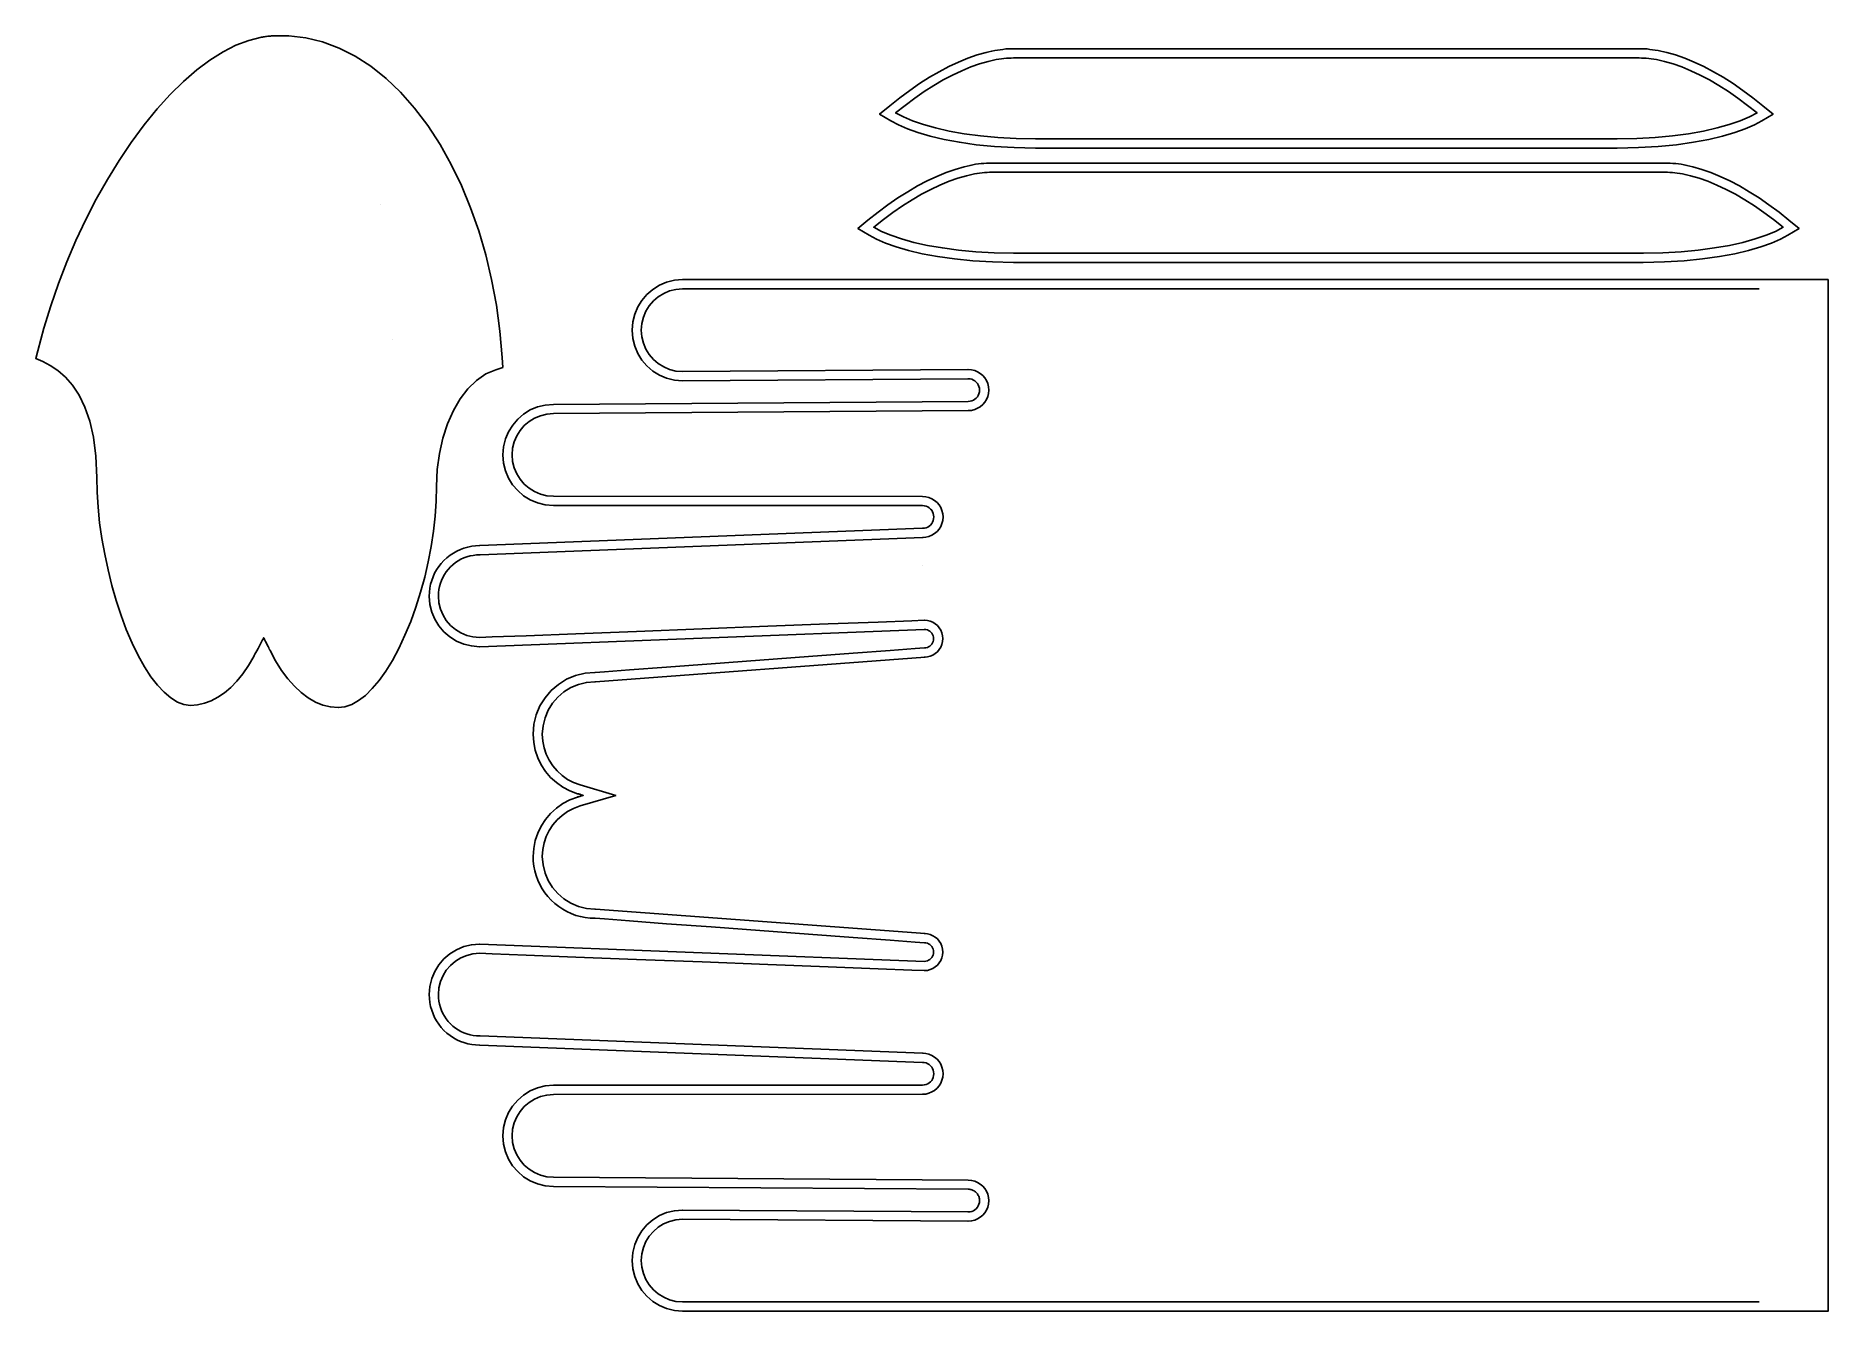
# Model space of a CAD drawing. Extents: x 0.3 to 15.7, y 0.4 to 11.3.
import ezdxf

# ---------------------------------------------------------------- set-up
doc = ezdxf.new("R2010")
doc.units = 0
doc.header["$MEASUREMENT"] = 0
doc.linetypes.add('AUSGEZOGEN', pattern=[0])
doc.layers.get('0').update_dxf_attribs({"linetype": 'AUSGEZOGEN'})

msp = doc.modelspace()

# ---------------------------------------------------------------- linework, layer by layer
at = {"color": 0}
for points in [[(3.501, 6.162), (3.501, 6.162), (3.55, 6.28), (3.594, 6.403), (3.634, 6.529), (3.67, 6.658), (3.7, 6.789), (3.725, 6.92), (3.745, 7.051), (3.76, 7.181), (3.769, 7.309), (3.772, 7.434), (3.772, 7.434), (3.772, 7.434), (3.778, 7.578), (3.796, 7.716), (3.826, 7.847), (3.866, 7.97), (3.915, 8.082), (3.974, 8.182), (4.04, 8.269), (4.113, 8.34), (4.194, 8.396), (4.279, 8.432), (4.279, 8.432), (4.337, 8.451), (4.333, 8.536), (4.333, 8.536), (4.313, 8.763), (4.283, 8.985), (4.242, 9.203), (4.192, 9.415), (4.132, 9.62), (4.062, 9.817), (3.984, 10.007), (3.897, 10.187), (3.801, 10.358), (3.696, 10.519), (3.696, 10.519), (3.696, 10.519), (3.583, 10.669), (3.464, 10.804), (3.339, 10.923), (3.209, 11.026), (3.076, 11.112), (2.938, 11.181), (2.797, 11.234), (2.654, 11.269), (2.508, 11.286), (2.361, 11.286), (2.361, 11.286), (2.361, 11.286), (2.352, 11.285), (2.344, 11.284), (2.336, 11.284), (2.327, 11.283), (2.318, 11.282), (2.31, 11.281), (2.301, 11.279), (2.292, 11.278), (2.283, 11.276), (2.273, 11.275), (2.273, 11.275), (2.273, 11.275), (2.166, 11.248), (2.056, 11.206), (1.945, 11.15), (1.833, 11.079), (1.72, 10.995), (1.607, 10.897), (1.494, 10.786), (1.381, 10.662), (1.27, 10.525), (1.16, 10.376), (1.16, 10.376), (1.16, 10.376), (1.056, 10.221), (0.956, 10.059), (0.861, 9.891), (0.772, 9.716), (0.687, 9.537), (0.609, 9.354), (0.537, 9.168), (0.471, 8.978), (0.412, 8.786), (0.36, 8.593), (0.36, 8.593), (0.344, 8.529), (0.404, 8.502), (0.404, 8.502), (0.468, 8.469), (0.533, 8.425), (0.597, 8.369), (0.657, 8.299), (0.714, 8.214), (0.764, 8.112), (0.805, 7.993), (0.838, 7.854), (0.858, 7.693), (0.865, 7.511), (0.865, 7.511), (0.865, 7.511), (0.868, 7.386), (0.877, 7.256), (0.89, 7.124), (0.909, 6.99), (0.933, 6.855), (0.962, 6.721), (0.995, 6.588), (1.032, 6.458), (1.073, 6.332), (1.118, 6.211), (1.118, 6.211), (1.118, 6.211), (1.168, 6.094), (1.22, 5.988), (1.274, 5.892), (1.329, 5.807), (1.385, 5.735), (1.442, 5.674), (1.498, 5.626), (1.555, 5.591), (1.611, 5.57), (1.667, 5.562), (1.667, 5.562), (1.667, 5.562), (1.727, 5.567), (1.786, 5.58), (1.844, 5.602), (1.901, 5.632), (1.957, 5.67), (2.011, 5.716), (2.064, 5.77), (2.114, 5.832), (2.162, 5.902), (2.208, 5.979), (2.208, 5.979), (2.208, 5.979), (2.209, 5.981), (2.212, 5.988), (2.218, 5.999), (2.226, 6.013), (2.234, 6.03), (2.245, 6.049), (2.256, 6.071), (2.268, 6.094), (2.28, 6.117), (2.293, 6.141), (2.293, 6.141), (2.293, 6.141), (2.301, 6.125), (2.309, 6.109), (2.317, 6.093), (2.324, 6.079), (2.33, 6.065), (2.336, 6.054), (2.341, 6.044), (2.345, 6.037), (2.347, 6.032), (2.348, 6.031), (2.348, 6.031), (2.348, 6.031), (2.395, 5.942), (2.445, 5.861), (2.498, 5.789), (2.555, 5.726), (2.613, 5.671), (2.674, 5.626), (2.736, 5.591), (2.799, 5.565), (2.864, 5.549), (2.93, 5.544), (2.93, 5.544), (2.93, 5.544), (2.987, 5.551), (3.046, 5.571), (3.105, 5.603), (3.164, 5.648), (3.222, 5.706), (3.281, 5.775), (3.338, 5.855), (3.394, 5.947), (3.449, 6.049), (3.501, 6.162), (3.501, 6.162), (3.501, 6.162)], [(13.87, 10.327), (13.87, 10.327), (14.051, 10.331), (14.22, 10.341), (14.377, 10.356), (14.521, 10.377), (14.652, 10.401), (14.77, 10.429), (14.874, 10.46), (14.965, 10.492), (15.043, 10.526), (15.106, 10.56), (15.106, 10.56), (15.202, 10.617), (15.116, 10.688), (15.116, 10.688), (15.03, 10.756), (14.945, 10.82), (14.86, 10.878), (14.776, 10.932), (14.692, 10.98), (14.609, 11.024), (14.528, 11.062), (14.448, 11.095), (14.369, 11.123), (14.293, 11.145), (14.293, 11.145), (14.293, 11.145), (14.268, 11.151), (14.243, 11.156), (14.219, 11.161), (14.194, 11.165), (14.171, 11.168), (14.147, 11.171), (14.124, 11.174), (14.101, 11.175), (14.078, 11.176), (14.056, 11.176), (14.056, 11.176), (8.707, 11.176), (8.707, 11.176), (8.685, 11.176), (8.662, 11.175), (8.639, 11.174), (8.616, 11.171), (8.593, 11.168), (8.569, 11.165), (8.545, 11.161), (8.52, 11.156), (8.496, 11.151), (8.471, 11.145), (8.471, 11.145), (8.471, 11.145), (8.394, 11.123), (8.315, 11.095), (8.235, 11.062), (8.154, 11.024), (8.071, 10.98), (7.988, 10.932), (7.903, 10.878), (7.818, 10.82), (7.733, 10.756), (7.647, 10.688), (7.647, 10.688), (7.561, 10.617), (7.657, 10.56), (7.657, 10.56), (7.721, 10.526), (7.798, 10.492), (7.889, 10.46), (7.994, 10.429), (8.112, 10.401), (8.243, 10.377), (8.386, 10.356), (8.543, 10.341), (8.712, 10.331), (8.893, 10.327), (8.893, 10.327), (13.87, 10.327), (13.87, 10.327)], [(15.066, 10.627), (15.066, 10.627), (14.984, 10.692), (14.902, 10.753), (14.82, 10.81), (14.739, 10.862), (14.658, 10.909), (14.578, 10.951), (14.499, 10.988), (14.422, 11.021), (14.347, 11.047), (14.273, 11.068), (14.273, 11.068), (14.273, 11.068), (14.25, 11.074), (14.227, 11.079), (14.205, 11.083), (14.183, 11.087), (14.161, 11.09), (14.139, 11.093), (14.118, 11.095), (14.097, 11.097), (14.076, 11.097), (14.056, 11.098), (14.056, 11.098), (8.707, 11.098), (8.707, 11.098), (8.687, 11.097), (8.666, 11.097), (8.645, 11.095), (8.624, 11.093), (8.602, 11.09), (8.58, 11.087), (8.558, 11.083), (8.536, 11.079), (8.513, 11.074), (8.49, 11.068), (8.49, 11.068), (8.49, 11.068), (8.416, 11.047), (8.341, 11.021), (8.264, 10.988), (8.185, 10.951), (8.105, 10.909), (8.025, 10.862), (7.943, 10.81), (7.861, 10.753), (7.779, 10.692), (7.697, 10.627), (7.697, 10.627), (7.697, 10.627), (7.764, 10.593), (7.843, 10.559), (7.936, 10.528), (8.04, 10.499), (8.157, 10.472), (8.285, 10.45), (8.423, 10.431), (8.571, 10.418), (8.728, 10.409), (8.893, 10.406), (8.893, 10.406), (13.87, 10.406), (13.87, 10.406), (14.036, 10.409), (14.193, 10.418), (14.341, 10.431), (14.479, 10.45), (14.606, 10.472), (14.723, 10.499), (14.828, 10.528), (14.92, 10.559), (15, 10.593), (15.066, 10.627), (15.066, 10.627), (15.066, 10.627)], [(14.092, 9.35), (14.092, 9.35), (14.274, 9.353), (14.443, 9.363), (14.599, 9.379), (14.743, 9.399), (14.874, 9.424), (14.992, 9.452), (15.097, 9.482), (15.188, 9.515), (15.265, 9.548), (15.329, 9.582), (15.329, 9.582), (15.425, 9.64), (15.338, 9.711), (15.338, 9.711), (15.253, 9.779), (15.167, 9.842), (15.083, 9.901), (14.998, 9.954), (14.915, 10.003), (14.832, 10.046), (14.751, 10.085), (14.671, 10.118), (14.592, 10.145), (14.515, 10.167), (14.515, 10.167), (14.515, 10.167), (14.49, 10.173), (14.466, 10.179), (14.441, 10.183), (14.417, 10.188), (14.393, 10.191), (14.37, 10.194), (14.346, 10.196), (14.323, 10.198), (14.301, 10.199), (14.279, 10.199), (14.279, 10.199), (8.521, 10.199), (8.521, 10.199), (8.499, 10.199), (8.476, 10.198), (8.453, 10.196), (8.43, 10.194), (8.406, 10.191), (8.382, 10.188), (8.358, 10.183), (8.334, 10.179), (8.309, 10.173), (8.284, 10.167), (8.284, 10.167), (8.284, 10.167), (8.207, 10.145), (8.129, 10.118), (8.049, 10.085), (7.967, 10.046), (7.885, 10.003), (7.801, 9.954), (7.717, 9.901), (7.632, 9.842), (7.547, 9.779), (7.461, 9.711), (7.461, 9.711), (7.375, 9.64), (7.471, 9.582), (7.471, 9.582), (7.534, 9.548), (7.612, 9.515), (7.703, 9.482), (7.807, 9.452), (7.925, 9.424), (8.056, 9.399), (8.2, 9.379), (8.357, 9.363), (8.526, 9.353), (8.707, 9.35), (8.707, 9.35), (14.092, 9.35), (14.092, 9.35)], [(14.496, 10.091), (14.496, 10.091), (14.473, 10.096), (14.45, 10.101), (14.428, 10.106), (14.405, 10.11), (14.383, 10.113), (14.362, 10.116), (14.341, 10.118), (14.32, 10.119), (14.299, 10.12), (14.279, 10.12), (14.279, 10.12), (8.521, 10.12), (8.521, 10.12), (8.5, 10.12), (8.48, 10.119), (8.459, 10.118), (8.438, 10.116), (8.416, 10.113), (8.394, 10.11), (8.372, 10.106), (8.349, 10.101), (8.327, 10.096), (8.304, 10.091), (8.304, 10.091), (8.304, 10.091), (8.23, 10.07), (8.155, 10.043), (8.077, 10.011), (7.999, 9.974), (7.919, 9.932), (7.838, 9.884), (7.757, 9.832), (7.675, 9.776), (7.593, 9.715), (7.511, 9.65), (7.511, 9.65), (7.511, 9.65), (7.577, 9.615), (7.657, 9.582), (7.749, 9.55), (7.854, 9.521), (7.971, 9.495), (8.098, 9.473), (8.236, 9.454), (8.384, 9.44), (8.541, 9.432), (8.707, 9.428), (8.707, 9.428), (14.092, 9.428), (14.092, 9.428), (14.258, 9.432), (14.415, 9.44), (14.563, 9.454), (14.701, 9.473), (14.829, 9.495), (14.945, 9.521), (15.05, 9.55), (15.143, 9.582), (15.222, 9.615), (15.288, 9.65), (15.288, 9.65), (15.288, 9.65), (15.206, 9.715), (15.124, 9.776), (15.043, 9.832), (14.961, 9.884), (14.88, 9.932), (14.801, 9.974), (14.722, 10.011), (14.645, 10.043), (14.569, 10.07), (14.496, 10.091), (14.496, 10.091), (14.496, 10.091)], [(3.291, 9.843), (3.291, 9.843)], [(15.673, 9.202), (5.876, 9.202), (5.876, 9.202), (5.806, 9.197), (5.739, 9.18), (5.677, 9.154), (5.621, 9.119), (5.57, 9.076), (5.527, 9.025), (5.492, 8.969), (5.466, 8.907), (5.449, 8.84), (5.444, 8.77), (5.444, 8.77), (5.444, 8.77), (5.449, 8.7), (5.466, 8.634), (5.492, 8.572), (5.527, 8.515), (5.57, 8.465), (5.621, 8.421), (5.677, 8.386), (5.739, 8.36), (5.806, 8.344), (5.876, 8.338), (5.876, 8.338), (8.318, 8.355), (8.318, 8.355), (8.334, 8.354), (8.349, 8.35), (8.363, 8.344), (8.376, 8.336), (8.387, 8.326), (8.397, 8.315), (8.405, 8.302), (8.41, 8.288), (8.414, 8.274), (8.415, 8.258), (8.415, 8.258), (8.415, 8.258), (8.414, 8.242), (8.41, 8.227), (8.405, 8.213), (8.397, 8.2), (8.387, 8.189), (8.376, 8.179), (8.363, 8.172), (8.349, 8.166), (8.334, 8.162), (8.318, 8.161), (8.318, 8.161), (4.771, 8.136), (4.771, 8.136), (4.701, 8.13), (4.635, 8.114), (4.573, 8.088), (4.516, 8.052), (4.466, 8.009), (4.423, 7.959), (4.387, 7.902), (4.361, 7.84), (4.345, 7.774), (4.339, 7.704), (4.339, 7.704), (4.339, 7.704), (4.345, 7.634), (4.361, 7.567), (4.387, 7.505), (4.422, 7.449), (4.466, 7.398), (4.516, 7.355), (4.573, 7.32), (4.635, 7.293), (4.701, 7.277), (4.771, 7.271), (4.771, 7.271), (7.928, 7.27), (7.928, 7.27), (7.943, 7.269), (7.958, 7.265), (7.972, 7.259), (7.985, 7.251), (7.996, 7.241), (8.006, 7.23), (8.014, 7.217), (8.02, 7.204), (8.023, 7.189), (8.025, 7.173), (8.025, 7.173), (8.025, 7.173), (8.023, 7.157), (8.02, 7.142), (8.014, 7.128), (8.006, 7.116), (7.996, 7.104), (7.985, 7.095), (7.972, 7.087), (7.958, 7.081), (7.943, 7.077), (7.928, 7.076), (7.928, 7.076), (4.141, 6.928), (4.141, 6.928), (4.141, 6.928), (4.14, 6.928), (4.14, 6.928), (4.14, 6.928), (4.14, 6.928), (4.14, 6.928), (4.14, 6.928), (4.14, 6.928), (4.139, 6.928), (4.139, 6.928), (4.139, 6.928), (4.14, 6.928), (4.14, 6.928), (4.105, 6.927), (4.072, 6.923), (4.038, 6.916), (4.006, 6.907), (3.975, 6.895), (3.944, 6.881), (3.915, 6.865), (3.887, 6.846), (3.86, 6.825), (3.835, 6.802), (3.835, 6.802), (3.835, 6.802), (3.812, 6.776), (3.791, 6.75), (3.772, 6.722), (3.755, 6.692), (3.741, 6.662), (3.73, 6.63), (3.72, 6.598), (3.714, 6.564), (3.71, 6.531), (3.708, 6.496), (3.708, 6.496), (3.708, 6.496), (3.714, 6.426), (3.73, 6.36), (3.757, 6.298), (3.792, 6.241), (3.835, 6.191), (3.885, 6.148), (3.942, 6.112), (4.004, 6.086), (4.07, 6.07), (4.14, 6.064), (4.14, 6.064), (4.142, 6.064), (7.944, 6.212), (7.944, 6.212), (7.956, 6.211), (7.969, 6.208), (7.98, 6.203), (7.99, 6.197), (8, 6.189), (8.008, 6.179), (8.014, 6.169), (8.019, 6.158), (8.022, 6.145), (8.023, 6.133), (8.023, 6.133), (8.023, 6.133), (8.022, 6.12), (8.019, 6.108), (8.014, 6.096), (8.008, 6.086), (8, 6.077), (7.99, 6.069), (7.98, 6.062), (7.969, 6.058), (7.956, 6.055), (7.944, 6.053), (7.944, 6.053), (7.944, 6.053), (7.944, 6.053), (7.864, 6.048), (7.65, 6.032), (7.335, 6.008), (6.953, 5.98), (6.537, 5.949), (6.12, 5.918), (5.738, 5.889), (5.422, 5.866), (5.207, 5.85), (5.127, 5.844), (5.127, 5.844), (5.126, 5.844), (5.126, 5.844), (5.041, 5.837), (4.959, 5.817), (4.883, 5.785), (4.814, 5.742), (4.752, 5.689), (4.699, 5.627), (4.656, 5.558), (4.624, 5.482), (4.604, 5.401), (4.597, 5.315), (4.597, 5.315), (4.597, 5.315), (4.602, 5.246), (4.615, 5.179), (4.637, 5.115), (4.666, 5.055), (4.703, 4.998), (4.747, 4.947), (4.796, 4.902), (4.851, 4.863), (4.912, 4.831), (4.977, 4.807), (4.977, 4.807), (4.977, 4.807), (4.978, 4.807), (4.98, 4.806), (4.985, 4.805), (4.99, 4.803), (4.996, 4.802), (5.003, 4.8), (5.009, 4.798), (5.015, 4.796), (5.021, 4.794), (5.026, 4.793), (5.026, 4.793), (5.026, 4.793), (5.021, 4.791), (5.015, 4.79), (5.009, 4.788), (5.003, 4.786), (4.996, 4.784), (4.99, 4.782), (4.985, 4.781), (4.98, 4.78), (4.978, 4.779), (4.977, 4.778), (4.977, 4.778), (4.977, 4.778), (4.912, 4.754), (4.851, 4.723), (4.796, 4.684), (4.747, 4.638), (4.703, 4.587), (4.666, 4.531), (4.637, 4.471), (4.615, 4.407), (4.602, 4.34), (4.597, 4.271), (4.597, 4.271), (4.597, 4.271), (4.599, 4.229), (4.604, 4.187), (4.612, 4.147), (4.623, 4.107), (4.637, 4.068), (4.655, 4.031), (4.675, 3.995), (4.698, 3.961), (4.724, 3.928), (4.752, 3.897), (4.752, 3.897), (4.752, 3.897), (4.783, 3.868), (4.816, 3.842), (4.851, 3.819), (4.887, 3.799), (4.924, 3.782), (4.963, 3.767), (5.002, 3.756), (5.043, 3.748), (5.084, 3.743), (5.126, 3.742), (5.126, 3.742), (5.127, 3.742), (5.127, 3.742), (5.207, 3.736), (5.422, 3.72), (5.738, 3.696), (6.12, 3.668), (6.537, 3.637), (6.953, 3.606), (7.335, 3.578), (7.65, 3.554), (7.864, 3.538), (7.944, 3.532), (7.944, 3.532), (7.944, 3.532), (7.944, 3.532), (7.956, 3.531), (7.969, 3.528), (7.98, 3.523), (7.99, 3.517), (8, 3.509), (8.008, 3.5), (8.014, 3.489), (8.019, 3.478), (8.022, 3.466), (8.023, 3.453), (8.023, 3.453), (8.023, 3.453), (8.022, 3.44), (8.019, 3.428), (8.014, 3.417), (8.008, 3.406), (8, 3.397), (7.99, 3.389), (7.98, 3.383), (7.969, 3.378), (7.956, 3.375), (7.944, 3.374), (7.944, 3.374), (4.142, 3.522), (4.14, 3.522), (4.14, 3.522), (4.07, 3.516), (4.004, 3.5), (3.942, 3.473), (3.885, 3.438), (3.835, 3.395), (3.792, 3.344), (3.757, 3.288), (3.73, 3.226), (3.714, 3.16), (3.708, 3.09), (3.708, 3.09), (3.708, 3.09), (3.71, 3.055), (3.714, 3.021), (3.72, 2.988), (3.73, 2.956), (3.741, 2.924), (3.755, 2.894), (3.772, 2.864), (3.791, 2.836), (3.812, 2.809), (3.835, 2.784), (3.835, 2.784), (3.835, 2.784), (3.86, 2.761), (3.887, 2.74), (3.915, 2.721), (3.944, 2.704), (3.975, 2.69), (4.006, 2.679), (4.038, 2.669), (4.072, 2.663), (4.105, 2.659), (4.14, 2.657), (4.14, 2.657), (4.139, 2.657), (4.139, 2.657), (4.139, 2.657), (4.14, 2.657), (4.14, 2.657), (4.14, 2.657), (4.14, 2.657), (4.14, 2.657), (4.14, 2.657), (4.14, 2.657), (4.141, 2.657), (4.141, 2.657), (4.141, 2.657), (7.928, 2.51), (7.928, 2.51), (7.943, 2.509), (7.958, 2.505), (7.972, 2.499), (7.985, 2.491), (7.996, 2.481), (8.006, 2.47), (8.014, 2.457), (8.02, 2.444), (8.023, 2.429), (8.025, 2.413), (8.025, 2.413), (8.025, 2.413), (8.023, 2.397), (8.02, 2.382), (8.014, 2.368), (8.006, 2.356), (7.996, 2.344), (7.985, 2.335), (7.972, 2.327), (7.958, 2.321), (7.943, 2.317), (7.928, 2.316), (7.928, 2.316), (4.771, 2.314), (4.771, 2.314), (4.701, 2.309), (4.635, 2.292), (4.573, 2.266), (4.516, 2.231), (4.466, 2.188), (4.422, 2.137), (4.387, 2.081), (4.361, 2.019), (4.345, 1.952), (4.339, 1.882), (4.339, 1.882), (4.339, 1.882), (4.345, 1.812), (4.361, 1.746), (4.387, 1.684), (4.422, 1.627), (4.466, 1.577), (4.516, 1.533), (4.573, 1.498), (4.635, 1.472), (4.701, 1.455), (4.771, 1.45), (4.771, 1.45), (8.318, 1.425), (8.318, 1.425), (8.326, 1.425), (8.334, 1.424), (8.341, 1.422), (8.349, 1.42), (8.356, 1.418), (8.362, 1.415), (8.369, 1.411), (8.375, 1.407), (8.381, 1.402), (8.387, 1.397), (8.387, 1.397), (8.387, 1.397), (8.392, 1.391), (8.397, 1.385), (8.401, 1.379), (8.405, 1.372), (8.408, 1.365), (8.411, 1.358), (8.413, 1.351), (8.414, 1.343), (8.415, 1.336), (8.415, 1.328), (8.415, 1.328), (8.415, 1.328), (8.414, 1.312), (8.41, 1.297), (8.405, 1.283), (8.397, 1.271), (8.387, 1.259), (8.376, 1.25), (8.363, 1.242), (8.349, 1.236), (8.334, 1.232), (8.318, 1.231), (8.318, 1.231), (5.876, 1.248), (5.876, 1.248), (5.806, 1.242), (5.739, 1.226), (5.677, 1.2), (5.621, 1.164), (5.57, 1.121), (5.527, 1.071), (5.492, 1.014), (5.466, 0.952), (5.449, 0.886), (5.444, 0.816), (5.444, 0.816), (5.444, 0.816), (5.449, 0.746), (5.466, 0.679), (5.492, 0.617), (5.527, 0.56), (5.57, 0.51), (5.621, 0.467), (5.677, 0.432), (5.739, 0.405), (5.806, 0.389), (5.876, 0.383), (5.876, 0.383), (15.673, 0.383), (15.673, 9.202), (15.673, 9.202)], [(15.083, 9.124), (5.876, 9.124), (5.876, 9.124), (5.819, 9.119), (5.764, 9.106), (5.714, 9.084), (5.667, 9.055), (5.626, 9.02), (5.591, 8.979), (5.562, 8.932), (5.54, 8.882), (5.527, 8.827), (5.522, 8.77), (5.522, 8.77), (5.522, 8.77), (5.527, 8.713), (5.54, 8.658), (5.562, 8.608), (5.591, 8.561), (5.626, 8.52), (5.667, 8.485), (5.714, 8.456), (5.764, 8.435), (5.819, 8.421), (5.876, 8.417), (5.876, 8.417), (8.318, 8.434), (8.318, 8.434), (8.346, 8.431), (8.374, 8.425), (8.399, 8.414), (8.422, 8.4), (8.443, 8.382), (8.46, 8.362), (8.475, 8.339), (8.485, 8.313), (8.492, 8.286), (8.494, 8.258), (8.494, 8.258), (8.494, 8.258), (8.492, 8.229), (8.485, 8.202), (8.475, 8.177), (8.46, 8.154), (8.443, 8.134), (8.422, 8.116), (8.399, 8.102), (8.374, 8.091), (8.347, 8.084), (8.318, 8.082), (8.318, 8.082), (4.772, 8.057), (4.772, 8.057), (4.714, 8.053), (4.66, 8.039), (4.609, 8.018), (4.563, 7.989), (4.521, 7.954), (4.486, 7.912), (4.457, 7.866), (4.436, 7.815), (4.422, 7.761), (4.418, 7.704), (4.418, 7.704), (4.418, 7.704), (4.422, 7.646), (4.436, 7.592), (4.457, 7.541), (4.486, 7.495), (4.521, 7.454), (4.563, 7.418), (4.609, 7.39), (4.66, 7.368), (4.714, 7.355), (4.771, 7.35), (4.771, 7.35), (7.928, 7.349), (7.928, 7.349), (7.956, 7.346), (7.983, 7.34), (8.008, 7.329), (8.031, 7.315), (8.052, 7.297), (8.069, 7.277), (8.084, 7.254), (8.094, 7.228), (8.101, 7.201), (8.103, 7.173), (8.103, 7.173), (8.103, 7.173), (8.101, 7.144), (8.094, 7.117), (8.084, 7.092), (8.069, 7.069), (8.052, 7.049), (8.031, 7.031), (8.008, 7.017), (7.983, 7.006), (7.956, 6.999), (7.928, 6.997), (7.928, 6.997), (7.931, 6.997), (4.143, 6.85), (4.141, 6.85), (4.141, 6.85), (4.113, 6.849), (4.085, 6.845), (4.058, 6.84), (4.031, 6.832), (4.005, 6.823), (3.98, 6.811), (3.956, 6.798), (3.933, 6.783), (3.911, 6.765), (3.891, 6.746), (3.891, 6.746), (3.891, 6.746), (3.872, 6.725), (3.854, 6.704), (3.839, 6.681), (3.825, 6.656), (3.814, 6.631), (3.804, 6.606), (3.797, 6.579), (3.792, 6.552), (3.788, 6.524), (3.787, 6.496), (3.787, 6.496), (3.787, 6.496), (3.792, 6.439), (3.805, 6.385), (3.827, 6.334), (3.855, 6.288), (3.891, 6.246), (3.932, 6.211), (3.978, 6.182), (4.029, 6.161), (4.083, 6.147), (4.14, 6.143), (4.14, 6.143), (4.14, 6.143), (4.248, 6.147), (4.538, 6.158), (4.964, 6.175), (5.481, 6.195), (6.043, 6.217), (6.605, 6.239), (7.122, 6.259), (7.547, 6.275), (7.836, 6.286), (7.942, 6.291), (7.942, 6.291), (7.944, 6.291), (7.944, 6.291), (7.969, 6.289), (7.994, 6.283), (8.016, 6.273), (8.037, 6.26), (8.055, 6.244), (8.071, 6.226), (8.084, 6.205), (8.094, 6.183), (8.1, 6.158), (8.102, 6.133), (8.102, 6.133), (8.102, 6.133), (8.1, 6.107), (8.094, 6.083), (8.084, 6.06), (8.071, 6.039), (8.055, 6.021), (8.037, 6.005), (8.016, 5.992), (7.994, 5.983), (7.969, 5.977), (7.944, 5.975), (7.944, 5.975), (7.951, 5.975), (5.13, 5.765), (5.126, 5.765), (5.126, 5.765), (5.053, 5.759), (4.984, 5.742), (4.92, 5.715), (4.861, 5.678), (4.808, 5.633), (4.763, 5.581), (4.726, 5.522), (4.699, 5.457), (4.682, 5.388), (4.676, 5.315), (4.676, 5.315), (4.676, 5.315), (4.68, 5.256), (4.691, 5.199), (4.71, 5.145), (4.735, 5.093), (4.766, 5.046), (4.803, 5.002), (4.845, 4.963), (4.892, 4.93), (4.944, 4.903), (4.999, 4.883), (4.999, 4.883), (5.304, 4.793), (4.999, 4.703), (4.999, 4.703), (4.944, 4.682), (4.892, 4.655), (4.845, 4.622), (4.803, 4.584), (4.766, 4.54), (4.735, 4.492), (4.71, 4.441), (4.691, 4.387), (4.68, 4.33), (4.676, 4.271), (4.676, 4.271), (4.676, 4.271), (4.682, 4.198), (4.699, 4.129), (4.726, 4.064), (4.763, 4.005), (4.808, 3.953), (4.861, 3.907), (4.92, 3.871), (4.984, 3.843), (5.053, 3.826), (5.126, 3.82), (5.126, 3.82), (5.13, 3.82), (7.951, 3.611), (7.944, 3.611), (7.944, 3.611), (7.969, 3.609), (7.994, 3.603), (8.016, 3.593), (8.037, 3.58), (8.055, 3.565), (8.071, 3.546), (8.084, 3.526), (8.094, 3.503), (8.1, 3.479), (8.102, 3.453), (8.102, 3.453), (8.102, 3.453), (8.1, 3.427), (8.094, 3.403), (8.084, 3.381), (8.071, 3.36), (8.055, 3.341), (8.037, 3.326), (8.016, 3.313), (7.994, 3.303), (7.969, 3.297), (7.944, 3.295), (7.944, 3.295), (7.942, 3.295), (7.942, 3.295), (7.836, 3.299), (7.547, 3.311), (7.122, 3.327), (6.605, 3.347), (6.043, 3.369), (5.481, 3.391), (4.964, 3.411), (4.538, 3.428), (4.248, 3.439), (4.14, 3.443), (4.14, 3.443), (4.14, 3.443), (4.083, 3.438), (4.029, 3.425), (3.978, 3.403), (3.932, 3.375), (3.891, 3.339), (3.855, 3.298), (3.827, 3.252), (3.805, 3.201), (3.792, 3.147), (3.787, 3.09), (3.787, 3.09), (3.787, 3.09), (3.788, 3.061), (3.792, 3.034), (3.797, 3.007), (3.804, 2.98), (3.814, 2.954), (3.825, 2.929), (3.839, 2.905), (3.854, 2.882), (3.872, 2.86), (3.891, 2.84), (3.891, 2.84), (3.891, 2.84), (3.911, 2.821), (3.933, 2.803), (3.956, 2.788), (3.98, 2.774), (4.005, 2.763), (4.031, 2.753), (4.058, 2.746), (4.085, 2.74), (4.113, 2.737), (4.141, 2.736), (4.141, 2.736), (4.143, 2.736), (7.931, 2.589), (7.928, 2.589), (7.928, 2.589), (7.956, 2.586), (7.983, 2.58), (8.008, 2.569), (8.031, 2.555), (8.052, 2.537), (8.069, 2.517), (8.084, 2.494), (8.094, 2.468), (8.101, 2.441), (8.103, 2.413), (8.103, 2.413), (8.103, 2.413), (8.101, 2.384), (8.094, 2.357), (8.084, 2.332), (8.069, 2.309), (8.052, 2.289), (8.031, 2.271), (8.008, 2.257), (7.983, 2.246), (7.956, 2.239), (7.928, 2.237), (7.928, 2.237), (4.771, 2.236), (4.771, 2.236), (4.714, 2.231), (4.66, 2.218), (4.609, 2.196), (4.563, 2.167), (4.521, 2.132), (4.486, 2.091), (4.457, 2.044), (4.436, 1.994), (4.422, 1.939), (4.418, 1.882), (4.418, 1.882), (4.418, 1.882), (4.422, 1.825), (4.436, 1.77), (4.457, 1.72), (4.486, 1.673), (4.521, 1.632), (4.563, 1.597), (4.609, 1.568), (4.66, 1.547), (4.714, 1.533), (4.771, 1.529), (4.771, 1.529), (8.319, 1.504), (8.319, 1.504), (8.347, 1.501), (8.374, 1.495), (8.399, 1.484), (8.422, 1.47), (8.443, 1.452), (8.46, 1.432), (8.475, 1.409), (8.485, 1.383), (8.492, 1.356), (8.494, 1.328), (8.494, 1.328), (8.494, 1.328), (8.492, 1.299), (8.485, 1.272), (8.475, 1.247), (8.46, 1.224), (8.443, 1.204), (8.422, 1.186), (8.399, 1.172), (8.374, 1.161), (8.347, 1.154), (8.318, 1.152), (8.318, 1.152), (5.875, 1.169), (5.875, 1.169), (5.818, 1.164), (5.764, 1.151), (5.713, 1.13), (5.667, 1.101), (5.626, 1.065), (5.591, 1.024), (5.562, 0.978), (5.54, 0.927), (5.527, 0.873), (5.522, 0.816), (5.522, 0.816), (5.522, 0.816), (5.527, 0.758), (5.54, 0.704), (5.562, 0.653), (5.591, 0.607), (5.626, 0.566), (5.667, 0.53), (5.714, 0.502), (5.764, 0.48), (5.819, 0.467), (5.876, 0.462), (5.876, 0.462), (15.083, 0.462)], [(3.395, 8.69), (3.395, 8.69)], [(7.927, 6.758), (7.927, 6.758), (7.927, 6.758)]]:
    msp.add_lwpolyline(points, dxfattribs=at)

doc.saveas('drawing.dxf')
